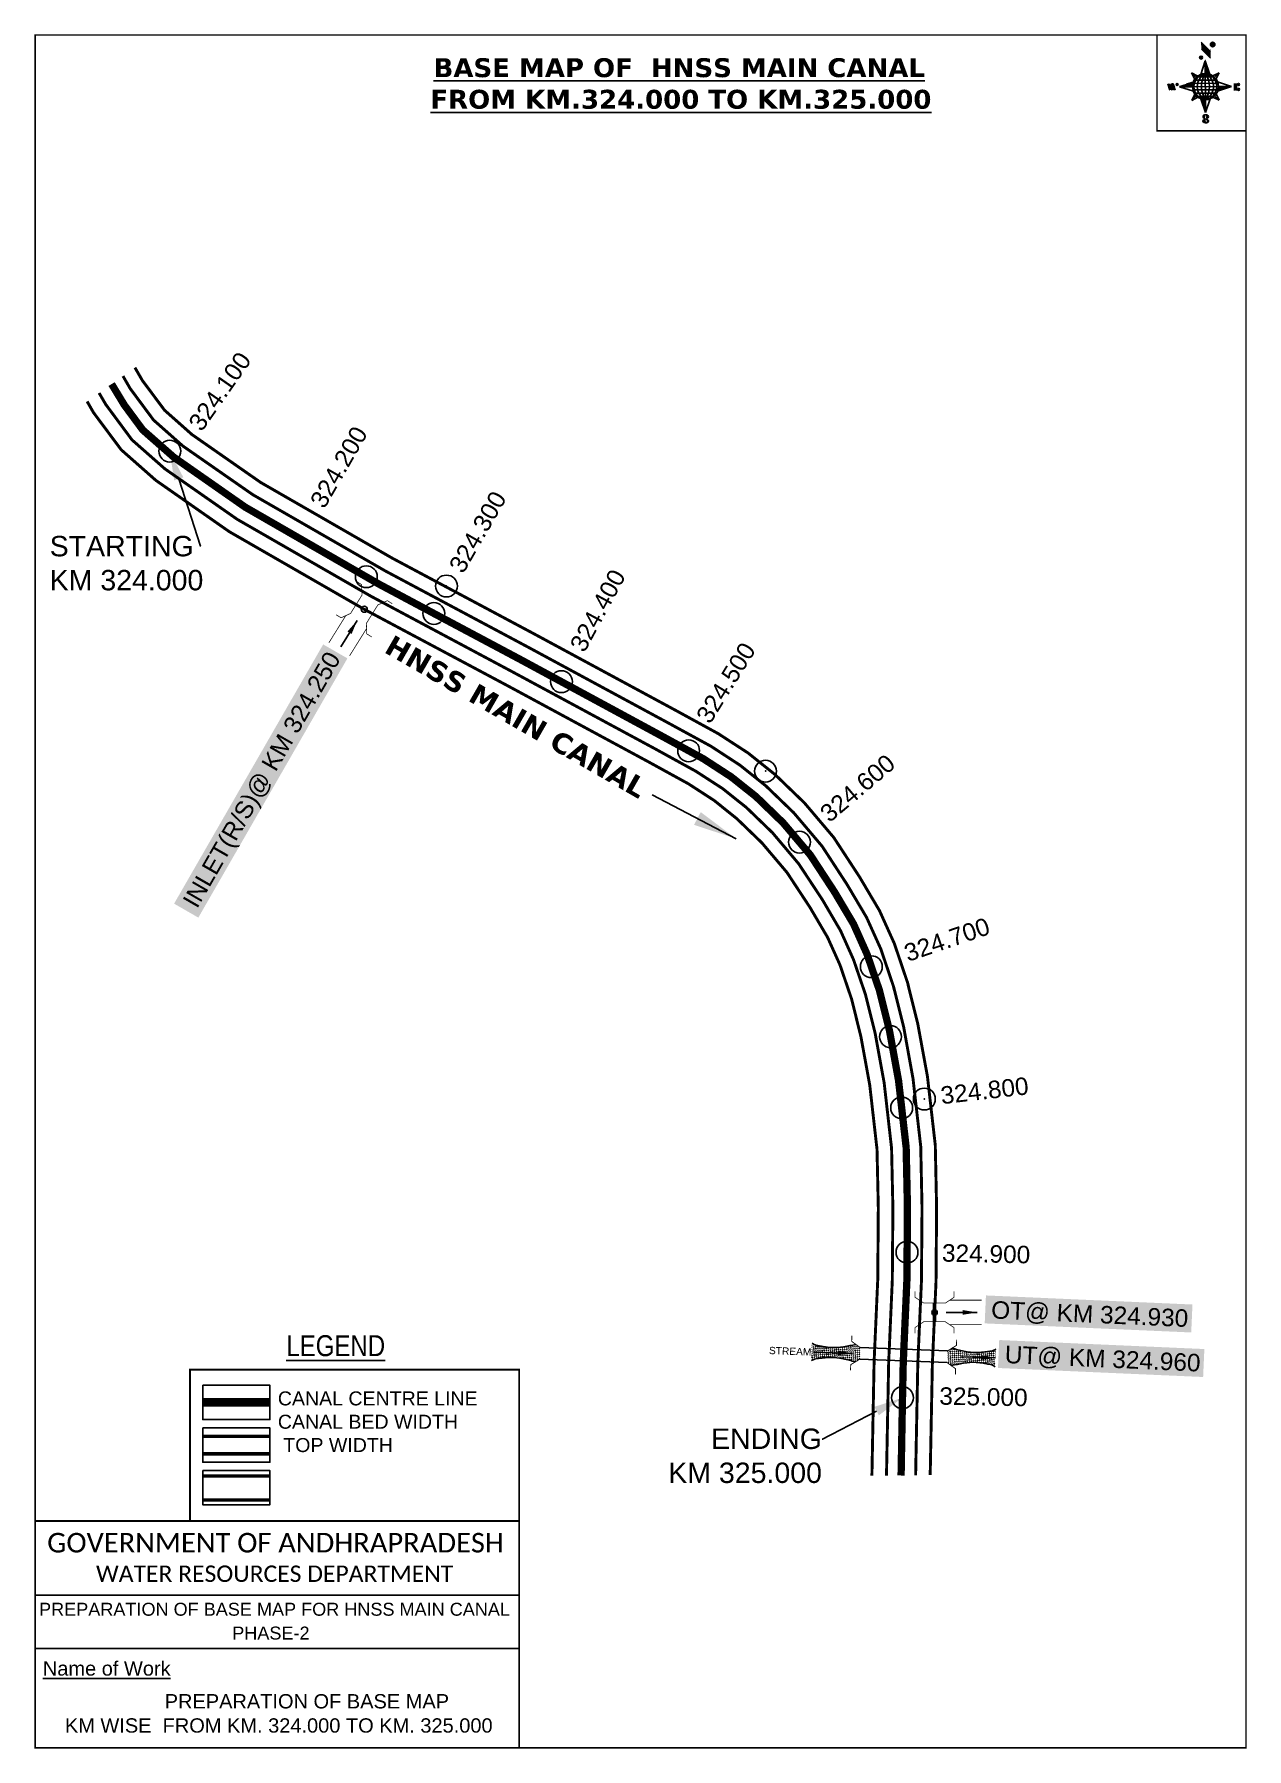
# Model space of a CAD drawing. Header units: inches. Extents: x 790709 to 791541, y 1568377 to 1569554.
import ezdxf
from ezdxf import colors
from ezdxf.entities.mleader import LeaderData, LeaderLine
from ezdxf.enums import TextEntityAlignment as Align
from ezdxf.math import Vec2, Vec3

# ---------------------------------------------------------------- set-up
doc = ezdxf.new("R2010")
doc.units = ezdxf.units.IN
doc.header["$LTSCALE"] = 15
doc.header["$MEASUREMENT"] = 0
doc.header["$PDMODE"] = 32
doc.header["$PDSIZE"] = 15
doc.linetypes.add('HIDDEN2', pattern=[0.1875, 0.125, -0.0625])
for name, color, linetype in [('AQUADUCT', 1, 'Continuous'), ('bord', 1, 'Continuous'), ('CANAL1', 7, 'Continuous'), ('CSMark', 72, 'Continuous'), ('DCBMS', 232, 'Continuous'), ('PAGE', 7, 'Continuous'), ('STRUCTURE', 5, 'Continuous'), ('TEXT', 6, 'Continuous')]:
    doc.layers.add(name, color=color, linetype=linetype)
doc.styles.add('ARIALN', font='ARIALN.TTF')
doc.styles.get("Standard").update_dxf_attribs({"font": 'arial.ttf'})
doc.dimstyles.get("Standard").update_dxf_attribs({"dimtxt": 20, "dimasz": 0.18, "dimexe": 0.18, "dimexo": 0.0625, "dimgap": 0.09, "dimtad": 0, "dimtih": 1, "dimtoh": 1, "dimdec": 4, "dimzin": 0, "dimdsep": 46, "dimtxsty": 'Standard', "dimcen": 0.09, "dimadec": 0, "dimazin": 0, "dimtfac": 1, "dimtdec": 4, "dimtofl": 0, "dimtmove": 0, "dimatfit": 3, "dimfxl": 1, "dimtolj": 1, "dimtzin": 0, "dimarcsym": 0})
pattern_1 = [(267.297113149, (-8720374.938, 50637915.138), (10.5367255337, -0.497431438), [])]
pattern_2 = [(357.297113149, (-8720374.938, 50637915.138), (0.497431438, 10.5367255337), [])]

# ---------------------------------------------------------------- blocks, each defined once
blk = doc.blocks.new('*X26')
at = {"color": 0, "linetype": 'Continuous'}
for p, q in [((6321.6, 240.5), (6322.3, 241.2)), ((6321.6, 240.3), (6322.3, 241)), ((6321.6, 240.1), (6322.3, 240.8)), ((6321.6, 239.9), (6322.4, 240.7)), ((6321.6, 239.8), (6322.4, 240.6)), ((6321.6, 239.6), (6322.5, 240.5)), ((6321.6, 239.4), (6322.5, 240.3)), ((6321.6, 239.2), (6322.6, 240.2)), ((6321.7, 239.1), (6322.6, 240.1)), ((6321.8, 240.8), (6322.4, 241.4)), ((6321.8, 239), (6322.7, 240)), ((6321.8, 239), (6322.8, 239.9)), ((6321.9, 238.9), (6322.9, 239.8)), ((6322, 238.8), (6323, 239.7)), ((6322.1, 241.3), (6322.4, 241.6)), ((6322.1, 238.7), (6323.1, 239.6)), ((6322.2, 238.6), (6323.1, 239.6)), ((6322.3, 238.5), (6323.2, 239.5)), ((6322.4, 238.5), (6323.3, 239.4)), ((6322.5, 238.4), (6323.4, 239.3)), ((6322.7, 238.4), (6323.6, 239.3)), ((6322.8, 238.3), (6323.7, 239.2)), ((6322.9, 238.3), (6323.8, 239.1)), ((6323.1, 238.2), (6323.9, 239.1)), ((6323.2, 238.2), (6324, 239)), ((6323.3, 238.2), (6324.2, 239)), ((6323.5, 238.1), (6324.3, 238.9)), ((6323.7, 238.1), (6324.4, 238.9)), ((6323.8, 238.1), (6324.6, 238.8)), ((6324.1, 238.2), (6324.7, 238.8)), ((6324.3, 238.3), (6324.9, 238.8)), ((6324.6, 238.3), (6325.1, 238.8)), ((6324.8, 238.4), (6325.2, 238.8)), ((6325.1, 238.5), (6325.4, 238.8)), ((6325.4, 238.6), (6325.6, 238.8))]:
    blk.add_line(p, q, dxfattribs=at)
blk = doc.blocks.new('*X25')
at = {"color": 0, "linetype": 'Continuous'}
for p, q in [((6324.4, 240.3), (6324.5, 240.4)), ((6324.6, 240.3), (6324.8, 240.5)), ((6324.7, 240.2), (6325, 240.5)), ((6324.8, 240.2), (6325.2, 240.6)), ((6325, 240.1), (6325.5, 240.6)), ((6325.1, 240.1), (6325.6, 240.6)), ((6325.2, 240), (6325.8, 240.6)), ((6325.3, 240), (6326, 240.6)), ((6325.4, 239.9), (6326.1, 240.6)), ((6325.5, 239.8), (6326.2, 240.5)), ((6325.6, 239.8), (6326.3, 240.5)), ((6325.7, 239.7), (6326.5, 240.4)), ((6325.9, 239.6), (6326.6, 240.3)), ((6326, 239.5), (6326.7, 240.3)), ((6326, 239.4), (6326.8, 240.2)), ((6326.1, 239.3), (6327, 240.2)), ((6326.2, 239.3), (6327.1, 240.1)), ((6326.3, 239.2), (6327.1, 240)), ((6326.4, 239.1), (6327.2, 239.9)), ((6326.5, 239), (6327.3, 239.8)), ((6326.5, 238.9), (6327.4, 239.7)), ((6326.6, 238.8), (6327.5, 239.6)), ((6326.7, 238.7), (6327.5, 239.5)), ((6326.8, 238.6), (6327.6, 239.4)), ((6326.8, 238.5), (6327.7, 239.3)), ((6326.8, 236.5), (6327.4, 237)), ((6326.9, 238.3), (6327.8, 239.2)), ((6326.9, 238.2), (6327.9, 239.1)), ((6326.9, 236.8), (6327.6, 237.4)), ((6327, 238.1), (6327.8, 239)), ((6327, 237.9), (6327.8, 238.8)), ((6327, 237.8), (6327.8, 238.6)), ((6327, 237.6), (6327.8, 238.4)), ((6327, 237.4), (6327.8, 238.2)), ((6327, 237.3), (6327.8, 238)), ((6327, 237.1), (6327.8, 237.9))]:
    blk.add_line(p, q, dxfattribs=at)
blk = doc.blocks.new('H')
at = {"layer": 'bord', "extrusion": (0.000427885, 0.004792, 0.999988)}
h = blk.add_hatch(dxfattribs=at)
h.set_pattern_fill('LINE', color=8, scale=84.387686, angle=-2.7029, style=0)
h.set_pattern_definition(pattern_2)
h.paths.add_polyline_path([(-492, 786, -0.090992), (-448, 775), (-486, 912)])
h = blk.add_hatch(dxfattribs=at)
h.set_pattern_fill('LINE', color=8, scale=84.387686, angle=-92.7029, style=0)
h.set_pattern_definition(pattern_1)
h.paths.add_polyline_path([(-625, 665, -0.090992), (-615, 710), (-751, 671)])
h = blk.add_hatch(dxfattribs=at)
h.set_pattern_fill('LINE', color=8, scale=84.387686, angle=-2.7029, style=0)
h.set_pattern_definition(pattern_2)
h.paths.add_polyline_path([(-504, 533, -0.090992), (-549, 543), (-510, 406)])
h = blk.add_hatch(dxfattribs=at)
h.set_pattern_fill('LINE', color=8, scale=84.387686, angle=-92.7029, style=0)
h.set_pattern_definition(pattern_1)
h.paths.add_polyline_path([(-246, 647), (-372, 653, -0.090992), (-382, 609)])
for p, q in [((-519, 1020, -1217), (-435, 927, -1216)), ((-516, 1087, -1217), (-432, 994, -1217)), ((-538, 774, -1216), (-487, 906, -1216)), ((-487, 906, -1216), (-493, 780, -1216)), ((-487, 906, -1216), (-448, 769, -1216)), ((-865, 701, -1215), (-847, 638, -1215)), ((-847, 700, -1215), (-829, 637, -1215)), ((-829, 699, -1215), (-811, 636, -1215)), ((-829, 699, -1215), (-811, 698, -1215)), ((-811, 698, -1215), (-794, 635, -1215)), ((-752, 665, -1215), (-615, 704, -1215)), ((-627, 794, -1216), (-567, 760, -1216)), ((-627, 794, -1216), (-584, 747, -1215)), ((-599, 731, -1215), (-627, 794, -1216)), ((-421, 753, -1216), (-359, 781, -1216)), ((-359, 781, -1216), (-405, 739, -1216)), ((-359, 781, -1216), (-392, 721, -1215)), ((-379, 693, -1215), (-246, 641, -1215)), ((-213, 669, -1215), (-217, 601, -1215)), ((-752, 665, -1215), (-625, 659, -1215)), ((-619, 614, -1215), (-752, 665, -1215)), ((-639, 526, -1214), (-606, 585, -1215)), ((-639, 526, -1214), (-593, 568, -1215)), ((-577, 553, -1215), (-639, 526, -1214)), ((-511, 400, -1214), (-549, 537, -1214)), ((-460, 533, -1215), (-511, 400, -1214)), ((-505, 527, -1214), (-511, 400, -1214)), ((-371, 513, -1214), (-431, 546, -1215)), ((-371, 513, -1214), (-414, 560, -1215)), ((-399, 576, -1215), (-371, 513, -1214)), ((-246, 641, -1215), (-383, 603, -1215)), ((-373, 647, -1215), (-246, 641, -1215)), ((-197, 600, -1215), (-194, 668, -1215))]:
    blk.add_line(p, q, dxfattribs=at)
at = {"layer": 'bord', "color": 8, "linetype": 'ByBlock', "extrusion": (0.000427885, 0.004792, 0.999988)}
for p, q in [((-375, 679, -1215), (-620, 691, -1215)), ((-386, 711, -1215), (-605, 722, -1215)), ((-411, 744, -1216), (-578, 752, -1216)), ((-493, 780, -1216), (-505, 527, -1214)), ((-373, 647, -1215), (-625, 659, -1215)), ((-378, 616, -1215), (-623, 628, -1215)), ((-392, 585, -1215), (-611, 595, -1215)), ((-420, 555, -1215), (-587, 562, -1215))]:
    blk.add_line(p, q, dxfattribs=at)
at = {"layer": 'bord', "extrusion": (0.000427885, 0.004792, 0.999988), "elevation": -1212}
for points, const_width in [([(-522, 960), (-516, 1093)], 1.61), ([(-434, 933), (-428, 1066)], 1.61), ([(-870, 707), (-846, 706)], 0.642), ([(-829, 643), (-821, 678)], 0.642), ([(-793, 641), (-782, 694)], 0.642), ([(-223, 676), (-174, 673)], 0.706), ([(-829, 643), (-855, 644)], 0.642), ([(-811, 642), (-784, 641)], 0.642), ([(-177, 605), (-226, 607)], 0.706), ([(-195, 645), (-185, 644)], 0.706)]:
    blk.add_lwpolyline(points, dxfattribs=dict(at, const_width=const_width))
for points, const_width in [([(-414, 1073, 1), (-398, 1058, 1)], 22.3), ([(-530, 950, 1), (-520, 939, 1)], 14.8), ([(-776, 697, 1), (-769, 690, 1)], 8.9), ([(-180, 618, 1), (-173, 611, 1)], 9.79), ([(-178, 667, 1), (-171, 660, 1)], 9.79), ([(-490, 362, 1), (-498, 369, 1)], 11.1), ([(-525, 322, 1), (-533, 329, 1)], 11.1)]:
    blk.add_lwpolyline(points, format="xyb", close=True, dxfattribs=dict(at, const_width=const_width))
for points in [[(-537, 317), (-531, 310), (-520, 307), (-505, 307), (-494, 310), (-486, 318), (-487, 326), (-491, 333), (-494, 336), (-503, 341), (-522, 347), (-530, 352), (-534, 355), (-537, 363), (-537, 373), (-530, 381), (-520, 384), (-504, 384), (-493, 380), (-487, 373)], [(-522, 348), (-526, 354), (-528, 361), (-528, 371), (-526, 375), (-521, 381), (-515, 384)], [(-505, 307), (-499, 312), (-497, 319), (-497, 327), (-501, 335), (-509, 343)]]:
    blk.add_lwpolyline(points, dxfattribs=at)
at = {"layer": 'bord', "extrusion": (0.000427885, 0.004792, 0.999988)}
for centre, radius in [((-406, 1065, -1212), 22.3), ((-525, 944, -1212), 14.8), ((-773, 694, -1212), 8.9), ((-498, 659, -1212), 127), ((-177, 615, -1212), 9.79), ((-174, 663, -1212), 9.79), ((-494, 365, -1212), 11.1), ((-529, 325, -1212), 11.1)]:
    blk.add_circle(centre, radius, dxfattribs=at)
at = {"layer": 'bord', "color": 8, "linetype": 'ByBlock', "extrusion": (0.000427885, 0.004792, 0.999988)}
for centre, radius, start, end in [((-482, 658, -1212), 128, 94.9254, 259.6691), ((-437, 656, -1212), 141, 113.2864, 241.308), ((-316, 651, -1212), 222, 142.5892, 212.0053), ((-560, 662, -1212), 141, 293.2864, 61.308), ((-681, 668, -1212), 222, 322.5892, 32.0053), ((-515, 660, -1212), 128, 274.9254, 79.6691)]:
    blk.add_arc(centre, radius, start, end, dxfattribs=at)
at = {"layer": 'bord', "extrusion": (0.000427885, 0.004792, 0.999988)}
for points in [[(-516, 1093, -1212), (-431, 1000, -1212), (-519, 1026, -1212), (-434, 933, -1212)], [(-864, 707, -1212), (-846, 706, -1212), (-846, 644, -1212), (-829, 643, -1212)], [(-829, 705, -1212), (-811, 704, -1212), (-811, 642, -1212), (-793, 641, -1212)], [(-193, 674, -1212), (-197, 606, -1212), (-213, 675, -1212), (-216, 607, -1212)]]:
    blk.add_solid(points, dxfattribs=at)
at = {"layer": 'bord', "extrusion": (0.000427885, 0.004792, 0.999988), "xscale": 7.977342409717546, "yscale": 7.977342408231451, "zscale": 7.977342408476333, "rotation": 138.0840426661453}
for name, p in [('*X25', (38301, -31929, -1212)), ('*X26', (38314, -31951, -1212))]:
    blk.add_blockref(name, p, dxfattribs=at)
blk = doc.blocks.new('UT')
at = {"layer": 'STRUCTURE'}
h = blk.add_hatch(dxfattribs=at)
h.set_pattern_fill('DASH', color=150, scale=8, angle=-39.6278, style=0)
h.set_pattern_definition([(320.372247933, (-4370.464, -6260.8811), (1.40800153113, 0.132407282), [1, -1])])
h.paths.add_polyline_path([(765163, 1700681.9), (765165.6, 1700680.6), (765167.2, 1700680.3), (765169.1, 1700680), (765172.4, 1700679.6), (765176.4, 1700679.3), (765179.5, 1700679.5), (765183.1, 1700679.9), (765187.7, 1700680.9), (765188.9, 1700681.2), (765193.1, 1700682.2), (765196.1, 1700680.2), (765196.1, 1700672.2), (765193.1, 1700670.2), (765190.5, 1700670.8), (765188.1, 1700671.3), (765185.5, 1700671.8), (765183.6, 1700672.1), (765181, 1700672.5), (765180.3, 1700672.5), (765178.5, 1700672.6), (765176.7, 1700672.6), (765174.6, 1700672.5), (765172.5, 1700672.3), (765170.4, 1700672), (765168.5, 1700671.7), (765166.1, 1700671.2), (765165, 1700670.8), (765163, 1700669.7)])
h.paths.add_polyline_path([(765259.1, 1700682.2), (765256.1, 1700680.2), (765256.1, 1700672.2), (765259.1, 1700670.2), (765261.9, 1700671), (765264.4, 1700671.6), (765266.4, 1700672), (765269.1, 1700672.5), (765272.7, 1700673), (765276.1, 1700673.1), (765278.6, 1700672.9), (765281.2, 1700672.7), (765283.9, 1700672.3), (765286.4, 1700671.9), (765288, 1700671.3), (765289.2, 1700670.6), (765289.1, 1700682.7), (765287.6, 1700681.8), (765285.7, 1700681.2), (765283, 1700680.7), (765281.2, 1700680.4), (765276.7, 1700679.9), (765272.7, 1700679.9), (765268.7, 1700680.3), (765264.8, 1700681), (765261.2, 1700681.7)])
at = {"layer": 'STRUCTURE', "color": 150, "const_width": 0.628}
for points in [[(765190.1, 1700688.2), (765190.1, 1700684.2), (765196.1, 1700680.2), (765256.1, 1700680.2), (765262.1, 1700684.2), (765262.1, 1700688.2)], [(765190.1, 1700664.2), (765190.1, 1700668.2), (765196.1, 1700672.2), (765256.1, 1700672.2), (765262.1, 1700668.2), (765262.1, 1700664.2)]]:
    blk.add_lwpolyline(points, dxfattribs=at)
at = {"layer": 'STRUCTURE', "color": 150}
for points in [[(765196.1, 1700680.2), (765256.1, 1700680.2)], [(765196.1, 1700672.2), (765256.1, 1700672.2)], [(765196.1, 1700672.2), (765256.1, 1700672.2)]]:
    blk.add_lwpolyline(points, dxfattribs=at)
at = {"layer": 'STRUCTURE', "color": 0}
blk.add_circle((765226.1, 1700676.2), 1.89, dxfattribs=at)
at = {"layer": 'STRUCTURE', "color": 150}
for points in [[(765163, 1700681.9), (765164.4, 1700681.1), (765167.9, 1700680.2), (765171.2, 1700679.8), (765176.1, 1700679.4), (765184.7, 1700680.3), (765193.1, 1700682.2)], [(765289.1, 1700682.7), (765287.8, 1700681.9), (765284.3, 1700680.9), (765280.9, 1700680.4), (765276.1, 1700679.8), (765267.4, 1700680.5), (765259.1, 1700682.2)], [(765163, 1700669.7), (765164.3, 1700670.6), (765167.8, 1700671.6), (765171.2, 1700672.1), (765176, 1700672.6), (765184.7, 1700672), (765193.1, 1700670.2)], [(765289.2, 1700670.6), (765287.8, 1700671.4), (765284.2, 1700672.3), (765280.9, 1700672.7), (765276.1, 1700673.1), (765267.4, 1700672.2), (765259.1, 1700670.2)]]:
    blk.add_spline(points, degree=3, dxfattribs=at)
at = {"layer": 'STRUCTURE', "color": 0}
blk.add_text('STREAM', height=5, dxfattribs=at).set_placement((765148.2, 1700675.8), align=Align.MIDDLE_CENTER)
for points in [[(765190.9, 1700676), (765164.2, 1700675.8)], [(765289.3, 1700676.7), (765265.4, 1700676.4)]]:
    blk.add_leader(points, dimstyle='Standard', override={"dimasz": 10, "dimgap": 0.09, "dimtad": 0}, dxfattribs=at)
blk = doc.blocks.new('IN')
at = {"layer": 'STRUCTURE', "color": 190, "const_width": 0.5}
for points in [[(763895.1, 1696672), (763895.1, 1696668), (763889.1, 1696664), (763881.7, 1696664), (763874.3, 1696664), (763868.3, 1696668), (763868.3, 1696672)], [(763871.3, 1696666), (763849.3, 1696666)], [(763871.3, 1696649.2), (763849.3, 1696649.2)], [(763868.3, 1696643.2), (763868.3, 1696647.2), (763874.3, 1696651.2), (763881.7, 1696651.2), (763881.7, 1696651.2), (763881.7, 1696651.2), (763889.1, 1696651.2), (763895.1, 1696647.2), (763895.1, 1696643.2)]]:
    blk.add_lwpolyline(points, dxfattribs=at)
at = {"layer": 'STRUCTURE', "color": 0}
blk.add_circle((763881.7, 1696657.6), 2.11, dxfattribs=at)
blk.add_leader([(763872.7, 1696657.6), (763851.2, 1696657.6)], dimstyle='Standard', override={"dimasz": 10, "dimgap": 0.09, "dimtad": 0}, dxfattribs=at)
blk = doc.blocks.new('OT')
at = {"layer": 'STRUCTURE', "color": 190}
for points, const_width in [([(769775.2, 1706601.8), (769775.2, 1706597.8), (769769.2, 1706593.8), (769761.8, 1706593.8), (769754.4, 1706593.8), (769748.4, 1706597.8), (769748.4, 1706601.8)], 0.5), ([(769751.4, 1706595.8), (769729.4, 1706595.8)], 0.5), ([(769761.8, 1706593.8), (769761.8, 1706581)], 2.5), ([(769751.4, 1706579), (769729.4, 1706579)], 0.5), ([(769748.4, 1706573), (769748.4, 1706577), (769754.4, 1706581), (769761.8, 1706581), (769761.8, 1706581), (769761.8, 1706581), (769769.2, 1706581), (769775.2, 1706577), (769775.2, 1706573)], 0.5)]:
    blk.add_lwpolyline(points, dxfattribs=dict(at, const_width=const_width))
at = {"layer": 'STRUCTURE', "color": 0}
blk.add_circle((769761.8, 1706587.4), 1.87, dxfattribs=at)
blk.add_leader([(769732.6, 1706587.4), (769753.8, 1706587.4)], dimstyle='Standard', override={"dimasz": 10, "dimgap": 0.09, "dimtad": 0}, dxfattribs=at)

msp = doc.modelspace()

# ---------------------------------------------------------------- linework, layer by layer
at = {"layer": 'CANAL1', "color": 1, "linetype": 'HIDDEN2', "ltscale": 8, "const_width": 5}
msp.add_lwpolyline([(790762.2, 1569313.6), (790771, 1569299.1), (790771.1, 1569299), (790783.6, 1569282.1), (790805, 1569263.3), (790853.8, 1569229.2), (790945.2, 1569176.6), (790983.4, 1569156.2), (791043.5, 1569124.2), (791140.3, 1569071.8), (791168.3, 1569056.5), (791187.4, 1569044.1), (791204.5, 1569030.5), (791223.1, 1569012.5), (791241.7, 1568990.5), (791258.4, 1568965), (791271.4, 1568943.1), (791280.7, 1568922.3), (791289.2, 1568897.5), (791296, 1568870.3), (791302.3, 1568835.6), (791307.5, 1568789.9), (791308.4, 1568748.3), (791308, 1568698.4), (791305.5, 1568641.9), (791305, 1568618.1), (791304.8, 1568607.4), (791304.1, 1568568.2), (791304, 1568564.7)], dxfattribs=at)
at = {"layer": 'CANAL1', "color": 5, "const_width": 2}
for points in [[(790770, 1569319.1), (790774.9, 1569310.6), (790791, 1569288.9), (790811.1, 1569271.1), (790859.1, 1569237.7), (790950, 1569185.4), (791048.2, 1569133), (791145.1, 1569080.6), (791173.5, 1569065.1), (791193.3, 1569052.2), (791211.1, 1569038), (791230.4, 1569019.4), (791249.8, 1568996.5), (791266.9, 1568970.3), (791280.3, 1568947.7), (791290.1, 1568926), (791298.8, 1568900.3), (791305.8, 1568872.4), (791312.2, 1568837.1), (791317.5, 1568790.6), (791318.4, 1568748.4), (791318, 1568698.1), (791315.5, 1568641.6), (791314, 1568564.8)], [(790753.6, 1569307.5), (790758.2, 1569299.6), (790776.2, 1569275.3), (790798.8, 1569255.4), (790848.4, 1569220.8), (790940.4, 1569167.9), (791038.7, 1569115.4), (791135.6, 1569063.1), (791163.2, 1569047.9), (791181.6, 1569036), (791197.9, 1569023), (791215.8, 1569005.7), (791233.7, 1568984.5), (791250, 1568959.8), (791262.5, 1568938.5), (791271.4, 1568918.6), (791279.6, 1568894.7), (791286.2, 1568868.2), (791292.4, 1568834.2), (791297.5, 1568789.2), (791298.4, 1568748.2), (791298, 1568698.6), (791295.5, 1568642.2), (791294, 1568564.6)]]:
    msp.add_lwpolyline(points, dxfattribs=at)
at = {"layer": 'CANAL1', "color": 200, "const_width": 2}
for points in [[(790778.2, 1569324.9), (790783.3, 1569316.1), (790798.5, 1569295.7), (790817.3, 1569279), (790864.5, 1569246.1), (790954.9, 1569194.1), (791052.9, 1569141.8), (791149.9, 1569089.4), (791178.6, 1569073.7), (791199.1, 1569060.4), (791217.7, 1569045.5), (791237.7, 1569026.2), (791257.8, 1569002.5), (791275.4, 1568975.6), (791289.2, 1568952.3), (791299.4, 1568929.7), (791308.4, 1568903.1), (791315.5, 1568874.5), (791322.1, 1568838.6), (791327.5, 1568791.3), (791328.4, 1568748.4), (791328, 1568697.8), (791325.5, 1568641.3), (791324, 1568565)], [(790745.4, 1569301.7), (790749.8, 1569294), (790768.8, 1569268.5), (790792.6, 1569247.5), (790843, 1569212.3), (790935.5, 1569159.1), (791034, 1569106.6), (791130.8, 1569054.3), (791158.1, 1569039.3), (791175.7, 1569027.9), (791191.3, 1569015.4), (791208.5, 1568998.8), (791225.7, 1568978.5), (791241.5, 1568954.5), (791253.6, 1568933.9), (791262.1, 1568915), (791270, 1568891.8), (791276.4, 1568866.1), (791282.5, 1568832.7), (791287.5, 1568788.6), (791288.4, 1568748.2), (791288, 1568698.9), (791285.5, 1568642.5), (791284, 1568564.5)]]:
    msp.add_lwpolyline(points, dxfattribs=at)
at = {"layer": 'CANAL1', "color": 1, "linetype": 'HIDDEN2', "ltscale": 100, "const_width": 6, "elevation": -0.4}
msp.add_lwpolyline([(790870.9, 1568614.9), (790824.8, 1568614.9)], dxfattribs=at)
at = {"layer": 'CANAL1', "color": 5, "const_width": 2.4, "elevation": -0.4}
for points in [[(790870.9, 1568591.6), (790824.8, 1568591.6)], [(790870.9, 1568579.6), (790824.8, 1568579.6)]]:
    msp.add_lwpolyline(points, dxfattribs=at)
at = {"layer": 'CANAL1', "color": 200, "const_width": 2.4, "elevation": -0.4}
for points in [[(790870.9, 1568564.4), (790824.8, 1568564.4)], [(790870.9, 1568547.9), (790824.8, 1568547.9)]]:
    msp.add_lwpolyline(points, dxfattribs=at)
at = {"layer": 'CSMark', "color": 3}
for p in [(790802.1, 1569267.6), (790937, 1569181.4), (790992, 1569175), (790983.4, 1569156.2), (791070.9, 1569109.4), (791158.2, 1569062), (791211, 1569048), (791234.3, 1568999.3), (791283.6, 1568913.8), (791296.8, 1568865.8), (791304.4, 1568817), (791320, 1568823), (791308.1, 1568717.9), (791305, 1568618.1)]:
    msp.add_point(p, dxfattribs=at)
at = {"layer": 'PAGE', "const_width": 1}
msp.add_lwpolyline([(791540.7, 1568377.8), (791540.7, 1569553.1), (790709.7, 1569553.1), (790709.7, 1568377.8), (791540.7, 1568377.8)], dxfattribs=at)
at = {"layer": 'PAGE'}
for points, const_width in [([(791540.7, 1569553.1), (791479.6, 1569553.1), (791479.6, 1569487.4), (791540.7, 1569487.4)], 1), ([(790816, 1568637.3), (791041.9, 1568637.3), (791041.9, 1568533.5), (790816, 1568533.5)], 1.2), ([(790709.7, 1568533.5), (791041.9, 1568533.5), (791041.9, 1568377.8), (790709.7, 1568377.8)], 1.2)]:
    msp.add_lwpolyline(points, close=True, dxfattribs=dict(at, const_width=const_width))
at = {"layer": 'PAGE', "elevation": -0.4}
for points in [[(790824.8, 1568626.6), (790870.9, 1568626.6), (790870.9, 1568603.1), (790824.8, 1568603.1)], [(790824.8, 1568597.3), (790870.9, 1568597.3), (790870.9, 1568573.8), (790824.8, 1568573.8)], [(790824.8, 1568568.1), (790870.9, 1568568.1), (790870.9, 1568544.6), (790824.8, 1568544.6)]]:
    msp.add_lwpolyline(points, close=True, dxfattribs=at)
at = {"layer": 'PAGE'}
for points in [[(790709.7, 1568482.5), (791041.9, 1568482.5)], [(790709.7, 1568446.1), (791041.9, 1568446.1)]]:
    msp.add_lwpolyline(points, dxfattribs=at)

# ---------------------------------------------------------------- block references
at = {"layer": 'AQUADUCT', "color": 1, "xscale": 0.0703495379661093, "yscale": 0.07034953800030053, "zscale": 0.07034953795990817, "rotation": 3.078330607406165}
msp.add_blockref('H', (791550.4, 1569473.7, 85.4), dxfattribs=at)
at = {"layer": 'STRUCTURE', "color": 0}
for name, p, rotation in [('IN', (1827085.7, 23664), 58.07776290368341), ('OT', (1561088.8, 3275264), 180), ('UT', (-39477.2, -100984.4), 357.7713266647377)]:
    msp.add_blockref(name, p, dxfattribs=dict(at, rotation=rotation))

# ---------------------------------------------------------------- texts
at = {"layer": 'CANAL1', "insert": (790954.7, 1569142.5), "char_height": 14, "width": 205.129, "attachment_point": 1, "rotation": 330.0399}
msp.add_mtext('\\pi0.96322;{\\fVerdana|b1|i0|c0|p34;HNSS MAIN CANAL}', dxfattribs=at)
at = {"layer": 'CSMark', "color": 1}
for s, rotation, p in [('324.100', 55.0828, (790819.1, 1569283.8)), ('324.200', 60.093, (790903, 1569230.4)), ('324.300', 60.093, (790998.3, 1569185.9)), ('324.400', 61.6212, (791081.4, 1569131.6)), ('324.500', 58.2412, (791167.8, 1569082.9)), ('324.600', 40.2554, (791251, 1569016.8)), ('324.700', 18.8185, (791306.8, 1568922.7)), ('324.800', 6.5215, (791331.2, 1568825.4)), ('324.900', 358.7833, (791332.1, 1568717.5)), ('325.000', 358.9297, (791330.3, 1568619.3))]:
    msp.add_text(s, height=12, rotation=rotation, dxfattribs=at).set_placement(p, align=Align.MIDDLE_LEFT)
at = {"layer": 'PAGE', "extrusion": (0.000201441, 0.004807, 0.999988), "style": 'ARIALN'}
msp.add_text('%%ULEGEND', height=14.4, rotation=359.9999, dxfattribs=at).set_placement((790916, 1568634.9, 7699.6), align=Align.MIDDLE)
at = {"layer": 'PAGE', "extrusion": (0.000201441, 0.004807, 0.999988)}
for s, height, p in [('PREPARATION OF BASE MAP FOR HNSS MAIN CANAL', 8.878, (790712.4, 1568449.6, 7698.6)), ('%%UName of Work', 9.822, (790715, 1568408.5, 7697.3))]:
    msp.add_text(s, height=height, rotation=359.9999, dxfattribs=at).set_placement(p)
for s, height, p in [('PHASE-2', 8.88, (790871.5, 1568437.7, 7698.6)), ('PREPARATION OF BASE MAP', 9.822, (790896.2, 1568390.9, 7697.4)), ('KM WISE  FROM KM. 324.000 TO KM. 325.000', 9.822, (790876.9, 1568374.3, 7697.4))]:
    msp.add_text(s, height=height, rotation=359.9999, dxfattribs=at).set_placement(p, align=Align.MIDDLE_CENTER)
at = {"layer": 'PAGE', "extrusion": (0.000201441, 0.004807, 0.999988), "attachment_point": 1, "text_direction": (1, -1e-06, -0.000201)}
for s, insert, char_height, width in [('CANAL CENTRE LINE CANAL BED WIDTH {\\H2.3717x; }\\P TOP WIDTH{\\H1.9152x; }', (790876.3, 1568622.4, -0.4), 9.6, 168.926), ('\\pi3.5885;{\\fCalibri|b0|i0|c0|p34;\\H1.3333x;GOVERNMENT OF ANDHRAPRADESH\\P\\pi37.073;\\H0.83998x;WATER RESOURCES DEPARTMENT}', (790714.4, 1568525.3, -1.3), 10.059, 321.276)]:
    msp.add_mtext(s, dxfattribs=dict(at, insert=insert, char_height=char_height, width=width))
at = {"layer": 'STRUCTURE', "color": 5, "char_height": 12, "attachment_point": 1, "bg_fill": 1, "box_fill_scale": 1.3, "bg_fill_color": 7, "bg_fill_true_color": 16777215, "bg_fill_transparency": 4390977}
for s, insert, width, rotation in [('\\pi0.84172;INLET(R/S)@ KM 324.250', (790810, 1568958.4), 198.014, 60.093), ('\\pi0.46518;OT@ KM 324.930', (791365.7, 1568684.5), 134.674, 357.4847), ('\\pi0.71894;UT@ KM 324.960', (791374.8, 1568653.9), 133.741, 357.4847)]:
    msp.add_mtext(s, dxfattribs=dict(at, insert=insert, width=width, rotation=rotation))
at = {"layer": 'TEXT', "color": 1, "insert": (790961.4, 1569537.2), "char_height": 13, "width": 379.826, "attachment_point": 1}
msp.add_mtext('\\pi21.755;{\\fVerdana|b1|i0|c0|p34;\\LBASE MAP OF  HNSS MAIN CANAL \\P\\pi19.564;FROM KM.324.000 TO KM.325.000}', dxfattribs=at)

# ---------------------------------------------------------------- leaders
at = {"layer": 'CANAL1'}
msp.add_leader([(791190.8, 1569001.6), (791133.2, 1569031.8)], dimstyle='Standard', override={"dimasz": 30, "dimgap": 0.09, "dimtad": 0}, dxfattribs=at)
at = {"layer": 'DCBMS', "color": 5}
ml = msp.add_multileader_mtext('Standard', dxfattribs=at)
ml.set_content('STARTING\\PKM 324.000', color=5)
ml.set_leader_properties()
ml.build(insert=Vec2(0, 0))
ml.multileader.update_dxf_attribs({"dogleg_length": 0.36, "arrow_head_size": 20})
ctx = ml.context
ctx.base_point, ctx.char_height, ctx.arrow_head_size, ctx.landing_gap_size, ctx.plane_origin = Vec3(790719.7, 1569202.3), 14, 20, 0.09, Vec3(790890.5, 1569275)
notes = []
notes.append((ctx, [(0, (1, 1, 0), (790823.3, 1569202.3), (-1, 0), 0.36, [(0, [(790802.1, 1569267.6)], 0, [])])]))
ctx.mtext.insert, ctx.mtext.flow_direction = Vec3(790719.7, 1569209.4), 5
for ctx, leaders in notes:
    for number, flags, end, landing, length, lines in leaders:
        leader = LeaderData()
        leader.index, (leader.has_last_leader_line, leader.has_dogleg_vector, leader.attachment_direction) = number, flags
        leader.last_leader_point, leader.dogleg_vector, leader.dogleg_length = Vec3(end), Vec3(landing), length
        for number, points, colour, breaks in lines:
            line = LeaderLine()
            line.index, line.vertices, line.color, line.breaks = number, Vec3.list(points), colors.encode_raw_color(colour), breaks
            leader.lines.append(line)
        ctx.leaders.append(leader)

# ---------------------------------------------------------------- next in the draw order: leaders
ml = msp.add_multileader_mtext('Standard', dxfattribs=at)
ml.set_content('ENDING \\PKM 325.000', color=5)
ml.set_leader_properties()
ml.build(insert=Vec2(0, 0))
ml.multileader.update_dxf_attribs({"dogleg_length": 0.36, "arrow_head_size": 20})
ctx = ml.context
ctx.base_point, ctx.char_height, ctx.arrow_head_size, ctx.landing_gap_size, ctx.plane_origin = Vec3(791146.5, 1568589.7), 14, 20, 0.09, Vec3(791290.2, 1568802.1)
ctx.text_align_type = 2
notes = []
notes.append((ctx, [(0, (1, 1, 0), (791250.2, 1568589.7), (-1, 0), 0.36, [(0, [(791305, 1568618.1)], 0, [])])]))
ctx.mtext.insert, ctx.mtext.width, ctx.mtext.alignment, ctx.mtext.flow_direction = Vec3(791249.7, 1568596.9), 109.049, 3, 5
ctx.mtext.has_bg_fill, ctx.mtext.bg_color, ctx.mtext.bg_scale_factor, ctx.mtext.bg_transparency, ctx.mtext.use_window_bg_color = 1, -1027028792, 1.5, 0, 1
for ctx, leaders in notes:
    for number, flags, end, landing, length, lines in leaders:
        leader = LeaderData()
        leader.index, (leader.has_last_leader_line, leader.has_dogleg_vector, leader.attachment_direction) = number, flags
        leader.last_leader_point, leader.dogleg_vector, leader.dogleg_length = Vec3(end), Vec3(landing), length
        for number, points, colour, breaks in lines:
            line = LeaderLine()
            line.index, line.vertices, line.color, line.breaks = number, Vec3.list(points), colors.encode_raw_color(colour), breaks
            leader.lines.append(line)
        ctx.leaders.append(leader)

doc.saveas('drawing.dxf')
